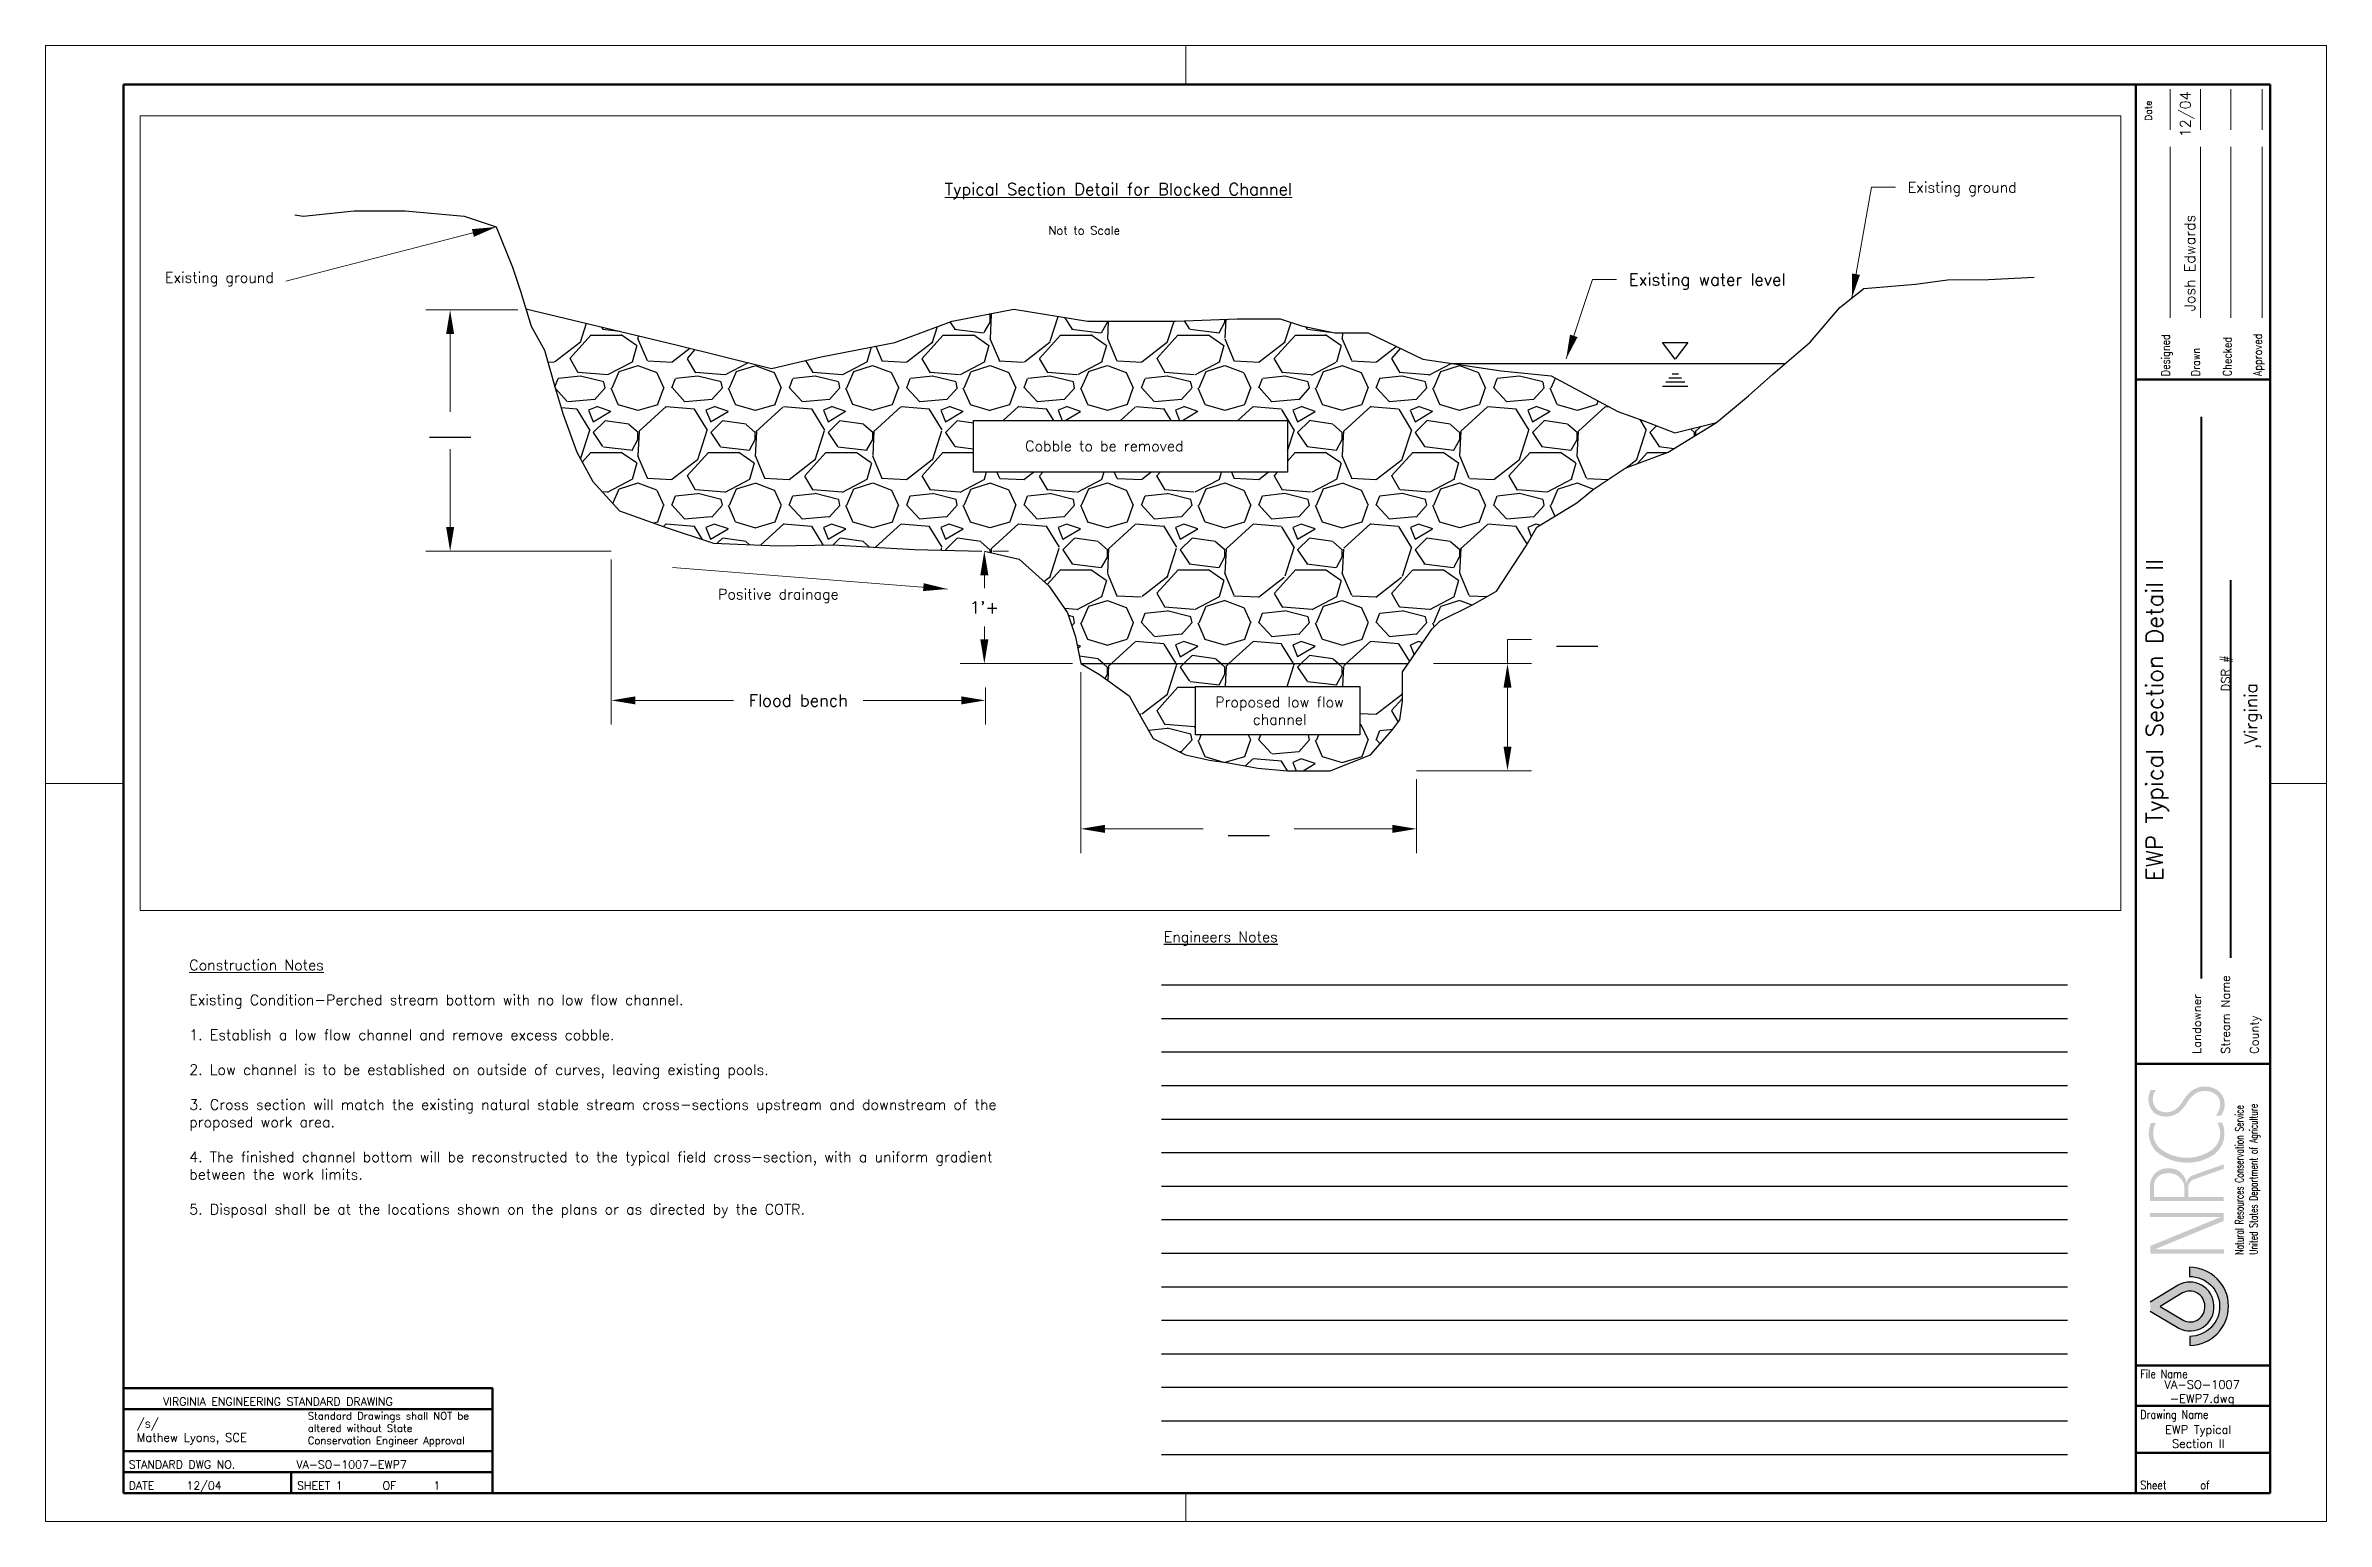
# Paper-space layout '11x17' of a CAD drawing. Header units: feet, sheet in inches. Extents: x -0.1 to 16.9, y -0.1 to 10.9.
# The model-space entities are those that its viewports show. They can reach past a viewport. Long polylines and large blocks are cut down to what shows.
import ezdxf

# ---------------------------------------------------------------- set-up
doc = ezdxf.new("R2010")
doc.units = ezdxf.units.FT
doc.header["$MEASUREMENT"] = 0
doc.linetypes.add('HIDDEN', pattern=[0.375, 0.25, -0.125])
for name, color, linetype in [('1.Text.Note', 7, 'Continuous'), ('2.Misc.Scale', 7, 'Continuous'), ('Cobbles', 3, 'Continuous'), ('Note Lines', 253, 'Continuous'), ('water', 5, 'Continuous')]:
    doc.layers.add(name, color=color, linetype=linetype)
for name, color, linetype, lineweight in [('2.Tblk.Text.User', 7, 'Continuous', 18), ('4.Tblk.Brdr.Line', 7, 'Continuous', 50), ('4.Tblk.logo', 7, 'Continuous', 20), ('4.Tblk.Text', 7, 'Continuous', 18)]:
    doc.layers.add(name, color=color, linetype=linetype, lineweight=lineweight)
doc.layers.add('2.Vprt', color=4, linetype='Continuous', plot=False)
doc.layers.add('text box', color=2, linetype='Continuous', plot=False)
doc.layers.add('2.X510.11x17.trimline', color=6, linetype='Continuous', lineweight=0, plot=False)
doc.styles.add('001xB.NoteA', font='romans.shx', dxfattribs={"height": 0.063})
doc.styles.add('001xB.SUBTITLE', font='romans.shx', dxfattribs={"height": 0.094})
doc.styles.add('Notes_Dimensions', font='romans.shx', dxfattribs={"height": 0.09})
doc.styles.get("Standard").update_dxf_attribs({"font": 'romans.shx'})
doc.styles.add('Title Block Notes', font='romans.shx', dxfattribs={"height": 0.12})
doc.dimstyles.get("Standard").update_dxf_attribs({"dimtxt": 11.9925, "dimasz": 0.18, "dimexe": 0.18, "dimexo": 0.0625, "dimgap": 0.09, "dimtad": 0, "dimtih": 1, "dimtoh": 1, "dimzin": 0, "dimdsep": 46, "dimtxsty": 'Notes_Dimensions', "dimcen": 0.09, "dimclrd": 256, "dimclre": 256, "dimclrt": 256, "dimadec": 0, "dimazin": 0, "dimtfac": 1, "dimtofl": 0, "dimtmove": 0, "dimatfit": 3, "dimfxl": 0, "dimtolj": 1, "dimtzin": 0, "dimlwd": -1, "dimlwe": -1, "dimarcsym": 0})
pattern_1 = [(228.0128, (2.52, 3.5), (-27.99999381255357, -31.50000469562536), [0.470876, -46.61680800000001]), (184.9697, (2.205, 3.15), (42.00000368031172, 3.499969574524681), [0.8080379999999999, -79.99573749999999]), (132.5104, (1.4, 3.08), (34.99996751421384, -38.5000303585492), [0.5697580000000001, -56.406112]), (267.2737, (0.035, 2.205), (3.499986062045166, 70.00000103240714), [0.7358330000000001, -72.847453]), (292.8337, (0, 1.47), (-17.50003466902999, 41.99998744122222), [0.7215425, -71.4328055]), (357.2737, (0.28, 0.805), (-70.00000103240714, 3.49998606204517), [0.7358330000000001, -72.847453]), (37.6942, (1.015, 0.77), (-45.50002570966291, -34.99996641806185), [0.9731014999999998, -96.3369715]), (72.2553, (1.785, 1.365), (24.50003766946893, 76.99998680933716), [0.918708, -90.9521235]), (121.4296, (2.065, 2.24), (-28.00002881961728, 45.49998262772399), [0.738325, -73.0942555]), (175.2364, (1.68, 2.87), (38.50000331211854, -3.499970364314412), [0.8429120000000001, -41.3026705]), (222.3974, (0.84, 2.94), (-42.00002572875632, -38.49997228704942), [1.090068, -107.9168125]), (138.8141, (3.5, 2.17), (-24.50001031382, 20.99999059669965), [0.3720535, -36.833454]), (171.4692, (3.22, 2.415), (45.49999399685295, -7.000027685139266), [0.7078295, -70.0752885]), (225, (2.52, 2.52), (-3.885780586188048e-16, -3.500001083071333), [0.4949735, -4.454772]), (203.1986, (2.275, 2.94), (17.49999905733476, 7.000004638426988), [0.266553, -26.3886525]), (291.8014, (2.03, 2.835), (-3.49999968675227, 10.5000009555377), [0.3769605, -18.471117]), (30.9638, (2.17, 2.485), (10.49999307800799, 7.000008692392564), [0.6122515, -19.7960805]), (161.5651, (2.695, 2.8), (7.000001521075367, -3.499994411279477), [0.4427185000000001, -10.6252545]), (16.38950000000001, (0, 2.835), (35.00000769444186, 10.4999744843629), [0.6202, -61.3999575]), (70.3462, (0.5950000000000001, 3.01), (-13.99998336580111, -38.50000747462178), [0.5203135, -51.51092799999999]), (293.1986, (2.695, 3.5), (-7.000004638426988, 17.49999905733476), [0.5331025, -26.122103]), (343.6105, (2.905, 3.01), (-35.00000769444185, 10.49997448436291), [0.6202, -61.3999575]), (339.444, (0, 0.665), (-17.50000645589848, 6.999985987475545), [0.5980800000000001, -29.305934]), (294.7751, (0.56, 0.455), (-17.49997266235809, 38.50001197643691), [0.501123, -49.6112505]), (66.80140000000002, (2.73, 0), (7.000004638426992, 17.49999905733476), [0.5331025, -26.122103]), (17.354, (2.94, 0.49), (-45.50000706683892, -13.99998075790691), [0.5867085, -58.08398399999999]), (69.444, (1.015, 0), (-6.999985987475553, -17.50000645589848), [0.29904, -29.604974]), (101.3099, (2.52, 0), (-3.499991712565619, 14.00000263280833), [0.178465, -17.6681015]), (165.9638, (2.485, 0.175), (10.50000191096409, -3.49999320076436), [0.7215425, -13.709325]), (186.009, (1.785, 0.35), (34.99999912817114, 3.499997611186445), [0.668675, -66.1987305]), (303.6901, (2.17, 2.17), (-3.500004670775168, 6.999998452199062), [0.5047769999999999, -12.1146515]), (353.1572, (2.45, 1.75), (59.49999777917492, -7.000027992736664), [0.881279, -87.2464705]), (60.94540000000001, (3.325, 1.645), (-14.00000009519748, -24.5000013459939), [0.3603459999999999, -35.674359]), (90, (3.5, 1.96), (-3.5, 3.5), [0.21, -3.29]), (120.2564, (1.715, 0.455), (13.99998210380943, -24.50000859549157), [0.4862339999999999, -48.13732]), (48.01280000000001, (1.47, 0.875), (27.99999381255356, 31.50000469562537), [0.9417519999999999, -46.14593199999999]), (0, (2.1, 1.575), (3.5, 3.5), [0.91, -2.59]), (325.3048, (3.01, 1.575), (-34.99997990645634, 24.5000301335806), [0.553399, -54.786459]), (254.0546, (3.465, 1.26), (-3.499999612537334, -14.00000044328253), [0.509607, -24.970778]), (207.646, (3.325, 0.77), (-66.49998532512856, -35.00002699609212), [0.8297275, -82.143159]), (175.4261, (2.59, 0.385), (-45.50000195409247, 3.499981804063794), [0.8777965, -86.901759])]

# ---------------------------------------------------------------- blocks, each defined once
blk = doc.blocks.new('*D0')
at = {"layer": '2.Tblk.Text.User'}
for p, q in [((4.091041845591047, 7.044531643104717), (4.091041845591047, 5.814417389733524)), ((4.271041845591046, 5.994417389733524), (5.002409823180868, 5.994417389733524)), ((6.69977780077069, 5.994417389733524), (5.968409823180868, 5.994417389733524)), ((6.87977780077069, 6.09041035231964), (6.87977780077069, 5.814417389733524))]:
    blk.add_line(p, q, dxfattribs=at)
for points in [[(4.271041845591046, 6.024417389733524), (4.271041845591046, 5.964417389733524), (4.091041845591047, 5.994417389733524)], [(6.69977780077069, 6.024417389733524), (6.69977780077069, 5.964417389733524), (6.87977780077069, 5.994417389733524)]]:
    blk.add_solid(points, dxfattribs=at)
at = {"layer": 'Defpoints', "color": 0}
for p in [(4.091041845591047, 7.107031643104717), (6.87977780077069, 6.15291035231964), (6.87977780077069, 5.994417389733524)]:
    blk.add_point(p, dxfattribs=at)
at = {"layer": '2.Tblk.Text.User', "insert": (5.485409823180868, 5.994417389733524), "char_height": 0.09, "attachment_point": 5, "style": 'Notes_Dimensions'}
blk.add_mtext('\\A1;Flood bench', dxfattribs=at)
blk = doc.blocks.new('*D1')
at = {"layer": '2.Tblk.Text.User'}
for p, q in [((7.591414619472395, 6.205863323041107), (7.591414619472395, 4.85690748254444)), ((10.0936549046953, 5.407131697896732), (10.0936549046953, 4.85690748254444)), ((7.771414619472394, 5.036907482544439), (8.503963333512417, 5.036907482544439)), ((9.913654904695298, 5.036907482544439), (9.181106190655274, 5.036907482544439))]:
    blk.add_line(p, q, dxfattribs=at)
for points in [[(7.771414619472394, 5.06690748254444), (7.771414619472394, 5.006907482544439), (7.591414619472395, 5.036907482544439)], [(9.913654904695298, 5.06690748254444), (9.913654904695298, 5.006907482544439), (10.0936549046953, 5.036907482544439)]]:
    blk.add_solid(points, dxfattribs=at)
at = {"layer": 'Defpoints', "color": 0}
for p in [(7.591414619472395, 6.268363323041107), (10.0936549046953, 5.469631697896732), (10.0936549046953, 5.036907482544439)]:
    blk.add_point(p, dxfattribs=at)
at = {"layer": '2.Tblk.Text.User', "insert": (8.842534762083845, 5.036907482544439), "char_height": 0.09, "attachment_point": 5, "style": 'Notes_Dimensions'}
blk.add_mtext('\\A1;_____', dxfattribs=at)
blk = doc.blocks.new('*D2')
at = {"layer": '2.Tblk.Text.User'}
for p, q in [((10.77134960936051, 6.268363323041079), (10.77134960936051, 6.448363323041079)), ((10.77134960936051, 6.448363323041079), (10.95134960936051, 6.448363323041079)), ((10.2186549046953, 6.268363323041079), (10.95134960936051, 6.268363323041079)), ((10.77134960936051, 5.649631697896732), (10.77134960936051, 6.088363323041079)), ((10.0936549046953, 5.469631697896732), (10.95134960936051, 5.469631697896732))]:
    blk.add_line(p, q, dxfattribs=at)
for points in [[(10.74134960936051, 6.088363323041079), (10.80134960936051, 6.088363323041079), (10.77134960936051, 6.268363323041079)], [(10.74134960936051, 5.649631697896732), (10.80134960936051, 5.649631697896732), (10.77134960936051, 5.469631697896732)]]:
    blk.add_solid(points, dxfattribs=at)
at = {"layer": 'Defpoints', "color": 0}
for p in [(10.1561549046953, 6.268363323041079), (10.77134960936051, 6.268363323041079), (10.0311549046953, 5.469631697896732)]:
    blk.add_point(p, dxfattribs=at)
at = {"layer": '2.Tblk.Text.User', "insert": (11.28992103793194, 6.448363323041081), "char_height": 0.09, "attachment_point": 5, "style": 'Notes_Dimensions'}
blk.add_mtext('\\A1;_____', dxfattribs=at)
blk = doc.blocks.new('*D3')
at = {"layer": '2.Tblk.Text.User'}
for p, q in [((3.394376861263094, 8.904738109870664), (2.710069671380694, 8.904738109870664)), ((2.890069671380694, 8.724738109870664), (2.890069671380694, 8.145170590773406)), ((2.890069671380694, 7.287031643104717), (2.890069671380694, 7.866599162201976)), ((4.091041845591047, 7.107031643104717), (2.710069671380694, 7.107031643104717))]:
    blk.add_line(p, q, dxfattribs=at)
for points in [[(2.860069671380694, 8.724738109870664), (2.920069671380694, 8.724738109870664), (2.890069671380694, 8.904738109870664)], [(2.860069671380694, 7.287031643104717), (2.920069671380694, 7.287031643104717), (2.890069671380694, 7.107031643104717)]]:
    blk.add_solid(points, dxfattribs=at)
at = {"layer": 'Defpoints', "color": 0}
for p in [(3.456876861263094, 8.904738109870664), (2.890069671380694, 7.107031643104717), (4.153541845591047, 7.107031643104717)]:
    blk.add_point(p, dxfattribs=at)
at = {"layer": '2.Tblk.Text.User', "insert": (2.890069671380692, 8.005884876487691), "char_height": 0.09, "attachment_point": 5, "style": 'Notes_Dimensions'}
blk.add_mtext('\\A1;_____', dxfattribs=at)
blk = doc.blocks.new('*D4')
at = {"layer": '2.Tblk.Text.User'}
for p, q in [((6.934359720025487, 7.107031643104716), (7.051859720025488, 7.107031643104716)), ((6.871859720025489, 6.927031643104717), (6.871859720025489, 6.831268911644324)), ((6.871859720025489, 6.448363323041079), (6.871859720025489, 6.544126054501467)), ((7.528914619472383, 6.268363323041079), (6.691859720025489, 6.268363323041079))]:
    blk.add_line(p, q, dxfattribs=at)
for points in [[(6.841859720025488, 6.927031643104717), (6.901859720025489, 6.927031643104717), (6.871859720025489, 7.107031643104716)], [(6.841859720025488, 6.448363323041079), (6.901859720025489, 6.448363323041079), (6.871859720025489, 6.268363323041079)]]:
    blk.add_solid(points, dxfattribs=at)
at = {"layer": 'Defpoints', "color": 0}
for p in [(6.871859720025487, 7.107031643104716), (6.871859720025489, 7.107031643104716), (7.591414619472383, 6.268363323041079)]:
    blk.add_point(p, dxfattribs=at)
at = {"layer": '2.Tblk.Text.User', "insert": (6.871859720025487, 6.687697483072897), "char_height": 0.09, "attachment_point": 5, "style": 'Notes_Dimensions'}
blk.add_mtext("\\A1;1'+", dxfattribs=at)

msp = doc.modelspace()

# ---------------------------------------------------------------- hatches: boundary and pattern name
at = {"layer": 'Cobbles'}
h = msp.add_hatch(dxfattribs=at)
h.set_pattern_fill('GRAVEL', color=3, scale=3.5, style=0)
h.set_pattern_definition(pattern_1)
h.paths.add_polyline_path([(443.050311453691, 635.5134440241914), (440.4278148594536, 635.5134440241911), (438.2305878711889, 635.8674925152192), (436.3877525172647, 635.5134440241911), (434.6866736986649, 634.8761566984468), (432.4894467104028, 634.4512984463727), (431.0010027934641, 634.0972499553443), (428.1658712975663, 634.8053470421344), (423.6792694803771, 635.8838620542529), (423.8391712047713, 635.3646861535434), (424.2389240879348, 634.6458279135596), (424.5587246810804, 633.5276034795346), (424.798575839849, 632.7288710914412), (425.1983287230131, 631.6106466574099), (425.6780338961953, 630.7320416367083), (426.4775396625224, 629.8534366160068), (427.83669718076, 629.3741977893525), (429.2758069890243, 628.8949589626942), (431.1946191148245, 628.8150863300831), (432.8448292491274, 628.8448899011202), (433.8664872439836, 628.7858458203655), (435.2729305397713, 628.7088264696941), (437.3508112310292, 628.6553395493662), (438.3901681561261, 628.4157201360381), (439.2696233568292, 627.6169892634422), (439.8292779643869, 626.8182568753522), (440.0691291231562, 626.0993986353675), (440.2290308475506, 625.3006662472776), (449.9879920519592, 625.3006662472776), (450.7025495328939, 626.3390180486956), (450.9424006916637, 626.5786374620243), (451.9018081823861, 627.0578762886804), (452.6213616586936, 627.4572424827255), (453.5008168593969, 628.8150863300838), (453.8206203081843, 629.3741977893508), (455.0198789576754, 630.09305754483), (455.4995812752144, 630.4924222233803), (456.4589887659355, 631.1314078307533), (457.7381968498021, 631.6106466574097), (459.1773066580624, 632.4892516781114), (457.9347514124672, 632.1853879781115), (457.0133338341831, 632.5394364691404), (456.2336725938673, 632.8226753038563), (454.2490807046194, 633.884820881675), (452.7606365903272, 634.0264402990333), (450.4216530667409, 634.380488790061), (448.79145261448, 635.1593955331634), (447.7991564725023, 635.1593955331634), (446.8068605278792, 635.3718246068329), (446.1689560202416, 635.5842536805026), (444.8931468076152, 635.5842536805026)])
h.paths.add_polyline_path([(437.031904038804, 631.0081694820292), (437.031904038804, 632.551597007486), (446.3897196972774, 632.5515970074858), (446.3897196972774, 631.0081694820291)], flags=16)
at = {"layer": 'water'}
h = msp.add_hatch(dxfattribs=at)
h.set_pattern_fill('GRAVEL', color=256, scale=3.5, style=0)
h.set_pattern_definition(pattern_1)
h.paths.add_polyline_path([(440.2290308475505, 625.3006662472774), (440.7886825994651, 624.9811742013385), (441.6681406558106, 624.3421885939649), (442.0678906833322, 623.6233303539755), (442.3876941321198, 623.064217379218), (443.3471016228403, 622.584978552562), (444.066655099151, 622.4252332873396), (444.626309706709, 622.3453591392338), (445.5057649074084, 622.1856123585166), (446.3852201081118, 622.1057397259057), (447.664428191979, 622.1057397259057), (448.8636868414699, 622.5849785525619), (449.5032908834035, 623.3038367925465), (449.7431420421728, 623.6233303539805), (449.8230943321911, 624.1824418132481), (449.8230943321911, 625.0610468339491), (449.9879920519593, 625.3006662472775)])
h.paths.add_polyline_path([(448.5423878733682, 624.6159338834915), (448.5423878733682, 623.1807764825256), (443.643025211958, 623.1807764825256), (443.6430252119581, 624.6159338834914)], flags=16)

# ---------------------------------------------------------------- linework, layer by layer
at = {"linetype": 'HIDDEN', "ltscale": 0.5}
msp.add_lwpolyline([(416.7922482612856, 638.685102000677), (417.0433750466329, 638.6394868230212), (418.5624342892685, 638.7992320882437), (420.0814963875475, 638.7992320882437), (421.840406788953, 638.6394868230212), (422.7998142796743, 638.3199932615872), (423.2795165972136, 637.1218961949465), (423.519367755983, 636.4030379549621), (423.8391712047712, 635.3646861535436), (424.2389240879349, 634.6458279135592), (424.5587246810798, 633.5276034795296), (424.7985758398497, 632.7288710914394), (425.1983287230129, 631.6106466574098), (425.678033896195, 630.7320416367085), (426.4775396625225, 629.8534366160069), (427.8366971807642, 629.3741977893507), (429.2758069890248, 628.8949589626942), (431.1946191148242, 628.8150863300831), (432.844829249126, 628.8448899011203), (433.8664872440181, 628.7858458203639), (435.2729305397712, 628.7088264696943), (437.3508112310298, 628.6553395493662), (438.3901681561262, 628.415720136038), (439.2696233568292, 627.6169892634424), (439.8292779643868, 626.8182568753522), (440.0691291231562, 626.0993986353677), (440.2290308475505, 625.3006662472775), (440.7886825994653, 624.9811742013381), (441.6681406558106, 624.3421885939648), (442.0678906833315, 623.6233303539804), (442.3876941321197, 623.0642173792181), (443.3471016228406, 622.5849785525619), (444.0666550991497, 622.4252332873397), (444.6263097067073, 622.3453591392337), (445.5057649074099, 622.1856123585168), (446.3852201081128, 622.1057397259057), (447.6644281919791, 622.1057397259057), (448.8636868414698, 622.5849785525619), (449.5032908834034, 623.3038367925463), (449.7431420421728, 623.6233303539804), (449.8230943321911, 624.1824418132479), (449.8230943321911, 625.0610468339493), (450.7025495328941, 626.339018048696), (450.9424006916635, 626.578637462024), (451.9018081823849, 627.0578762886802), (452.6213616586935, 627.4572424827255), (453.5008168593965, 628.8150863300831), (453.8206203081842, 629.3741977893507), (455.0198789576754, 630.0930575448298), (455.4995812752142, 630.4924222233802), (456.4589887659355, 631.1314078307536), (457.7381968498023, 631.6106466574098), (459.1773066580624, 632.4892516781111), (460.1367112931409, 633.2879840662016), (460.8562676250924, 633.9269696735747), (461.9755739845647, 634.8854473268874), (462.8550291852677, 635.9237976128112), (463.5745855172192, 636.4829105875732), (465.1151973533489, 636.6106898055475), (466.0700011352225, 636.7422586535936), (467.2881990821388, 636.7587047669311), (468.6545561472819, 636.8244892202811)], dxfattribs=at)
at = {"layer": 'Cobbles', "color": 3}
msp.add_lwpolyline([(423.6792694803771, 635.8838620542529), (428.1658712975628, 634.8053470421356), (431.0010027934641, 634.0972499553444), (432.4894467104004, 634.4512984463722), (434.6866736986652, 634.876156698447), (436.3877525172647, 635.5134440241912), (438.2305878711887, 635.867492515219), (440.4278148594535, 635.5134440241912), (443.0503114536916, 635.5134440241912), (444.8931468076156, 635.5842536805026), (446.1689560202418, 635.5842536805026), (446.8068605278784, 635.371824606833), (447.7991564725025, 635.1593955331634), (448.7914526144799, 635.1593955331634), (450.4216530667406, 634.3804887900609), (452.7606365903299, 634.0264402990331), (454.2490807046192, 633.8848208816748), (456.2336725938677, 632.8226753038558), (457.0133338341818, 632.5394364691393), (457.9347514124673, 632.1853879781115), (459.1773066580624, 632.4892516781111)], dxfattribs=at)
at = {"layer": 'text box'}
for points in [[(437.031904038804, 632.551597007486), (446.3897196972774, 632.551597007486), (446.3897196972774, 631.0081694820291), (437.031904038804, 631.0081694820291)], [(443.643025211958, 624.6159338834915), (448.5423878733682, 624.6159338834915), (448.5423878733682, 623.1807764825256), (443.643025211958, 623.1807764825256)]]:
    msp.add_lwpolyline(points, close=True, dxfattribs=at)
at = {"layer": 'water'}
for p, q in [((451.2834129884744, 634.2500454599386), (461.2335542326819, 634.2500454599386)), ((457.7630937129835, 633.8240762846614), (458.1407509155976, 633.8240762846614)), ((457.8553995283777, 633.9458264300423), (458.0484450649368, 633.9458264300423)), ((457.5742651477486, 633.5750139133336), (458.3295795529766, 633.5750139133336)), ((457.6726185319562, 633.7047407217133), (458.231226131192, 633.7047407217133))]:
    msp.add_line(p, q, dxfattribs=at)
at = {"layer": 'water', "color": 5}
msp.add_line((440.2290308475505, 625.3006662472775), (449.9879920519592, 625.3006662472775), dxfattribs=at)
at = {"layer": 'water'}
msp.add_lwpolyline([(457.5742651477486, 634.8750362442318), (458.3295795529766, 634.8750362442318), (457.9519222782184, 634.3769115015762), (457.5742651477486, 634.8750362442318)], dxfattribs=at)

psp = doc.layouts.new('11x17')

# ---------------------------------------------------------------- hatches: boundary and pattern name
at = {"layer": '4.Tblk.logo', "lineweight": 20}
h = psp.add_hatch(color=256, dxfattribs=at)
h.paths.add_polyline_path([(16.11273526928587, 1.870940700035412), (16.11273526928587, 1.901758192036482), (15.59372674642219, 1.901758192036482), (16.10980302065819, 2.11454560260789), (16.10980302065819, 2.174713069891993), (15.56147198286413, 2.174713069891993), (15.56147198286413, 2.143895595844825), (16.08927725161088, 2.143895595844825), (15.56293810717797, 1.928173169791194), (15.56293810717797, 1.870940700035412)])
h.paths.add_polyline_path([(16.10875555295501, 2.264032534690493), (16.10875555295501, 2.292962065302689), (15.8452777452507, 2.292962065302689), (15.8452777452507, 2.372518265509264, -0.2909195284243397), (15.89296678576736, 2.426761139895603), (16.10875555295501, 2.502865327188672), (16.10875555295501, 2.535900249417111), (15.88101122785779, 2.455290244446942, 0.2535773356881624), (15.83531918500914, 2.40987299168841), (15.83271270683072, 2.391464319584117, 0.4020052294611631), (15.70216835020451, 2.506443430414052, 0.4227135857037471), (15.56080053533079, 2.384415675507761), (15.56080053533079, 2.264032534690493)])
h.paths.add_polyline_path([(15.8158178748868, 2.293415742661423), (15.8158178748868, 2.373461151015178, 0.4195188246587601), (15.68413714723559, 2.469154541223887, 0.4466814153464093), (15.58913461836457, 2.366239011067947), (15.58913461836457, 2.293415742661423)], flags=16)
h.paths.add_polyline_path([(16.04201702060284, 2.612497788841637, 0.3448591340221707), (16.0982675042795, 2.846468820653563), (16.06201719809522, 2.846468820653563, -0.416699506186028), (16.00680550010456, 2.63476386928653, -0.3074113279221537), (15.64140561493854, 2.649192301629554, -0.3717730025601387), (15.60460074848852, 2.844837474504246), (15.56685507841308, 2.844837474504246, 0.297908916092236), (15.60326322118163, 2.634719931507703, 0.3415991672635696)])
h.paths.add_polyline_path([(15.61161140354525, 2.946615388801661, -0.3652993477588803), (15.60326562753452, 3.090101102939215), (15.56551995745908, 3.090101102939215, 0.3342154096734312), (15.59023080660642, 2.920628009698021, 0.3549836583971578), (15.78575108214335, 2.932084873526918, 0.0684937296960168), (15.82951052391707, 2.985239045739078, -0.05167385557958963), (15.87481394859734, 3.044188699289208, -0.1124011771345428), (15.92011738282876, 3.074419277963379, -0.2241067274826346), (16.03866136843102, 3.065350093588798, -0.261746780318118), (16.08320974415178, 2.99128516865548, -0.1861403369734101), (16.05074228549956, 2.89908187497295), (16.088487955575, 2.89908187497295, 0.1836176790238476), (16.11628135058625, 2.992260998478905, 0.261746780318136), (16.05502310530343, 3.094107300729235, 0.2241067274826459), (15.90832058641714, 3.105330748171426, 0.112401177134577), (15.85079783348811, 3.066946326825054, 0.05167385557957647), (15.80133831659719, 3.002588689272187, -0.06486815243433695), (15.765625656739, 2.958565003229239, -0.3598674709814251)])
at = {"layer": '4.Tblk.logo', "lineweight": 30}
h = psp.add_hatch(color=256, dxfattribs=at)
edge = h.paths.add_edge_path()
edge.add_arc((15.85436981252135, 1.478075683729415), 0.2909783258605584, 270.6241969356223, 449.838363132875)
edge.add_line((15.85519068908517, 1.769052851703606), (15.85519068908517, 1.7008661447178))
edge.add_arc((15.8561560478696, 1.4774948185559), 0.2233734121799382, -89.6450743793165, 90.24761745680712, ccw=False)
edge.add_line((15.85753975257859, 1.25412569215257), (15.85753975257859, 1.187114625165478))
h = psp.add_hatch(color=256, dxfattribs=at)
edge = h.paths.add_edge_path(flags=16)
edge.add_line((15.63599574401516, 1.47551631131131), (15.80768464906265, 1.374697779921576))
edge.add_arc((15.85961799301406, 1.471534932638668), 0.1098840587179425, 241.7955341824036, 365.0694461726389)
edge.add_arc((15.8569848181708, 1.479169801248213), 0.1121066049397113, 1.060471295289722, 118.7246599001055)
edge.add_line((15.80310627469561, 1.577480499669598), (15.63599574401516, 1.47551631131131))
edge = h.paths.add_edge_path()
edge.add_line((15.56181950233072, 1.440749244392791), (15.56181950233072, 1.509377464746706))
edge.add_line((15.56181950233072, 1.509377464746706), (15.76911088342366, 1.635858407274661))
edge.add_arc((15.8569848181708, 1.479169801248211), 0.1796472868329962, 1.8128112037867936, 119.2845329873663, ccw=False)
edge.add_arc((15.85961799301406, 1.471534932638666), 0.1774247406112285, -118.67693267372408, 4.30479088013459, ccw=False)
edge.add_line((15.77447712617529, 1.315873211670073), (15.56181950233072, 1.440749244392791))

# ---------------------------------------------------------------- linework, layer by layer
at = {"layer": '1.Text.Note', "lineweight": 40}
for p, q in [((15.94499187561679, 3.920942958020049), (15.94499187561679, 8.108221748143055)), ((16.16265418971264, 4.075652035904401), (16.16265418971264, 6.889527873083235))]:
    psp.add_line(p, q, dxfattribs=at)
at = {"layer": '2.X510.11x17.trimline'}
for p, q in [((8.375000841076083, 10.58628418881987), (8.375000841076083, 10.87499980260875)), ((-0.1249995464379836, 5.374999899336732), (0.4557399164271763, 5.374999899336732)), ((16.45573991642718, 5.374999899336732), (16.87500122859015, 5.374999899336732)), ((8.375000841076083, 0.08628418881987449), (8.375000841076083, -0.1250000039352841))]:
    psp.add_line(p, q, dxfattribs=at)
psp.add_lwpolyline([(-0.1249995464379836, 10.87499980260875), (16.87500122859015, 10.87499980260875), (16.87500122859015, -0.1250000039352841), (-0.1249995464379836, -0.1250000039352841)], close=True, dxfattribs=at)
at = {"layer": '4.Tblk.Brdr.Line'}
for p, q in [((0.4557399164271736, 0.08628418881988154), (0.4557399164271789, 10.58628418881988)), ((0.4557399164271789, 10.58628418881988), (16.45573991642718, 10.58628418881987)), ((16.45573991642718, 10.58628418881987), (16.45573991642717, 0.08628418881986732)), ((16.45573991642717, 8.386062104044942), (15.45573991642717, 8.386062104044942)), ((16.45573991642718, 3.28628418881987), (15.45573991642717, 3.28628418881987)), ((16.45573991642717, 1.03628418881987), (15.45573991642717, 1.03628418881987)), ((16.45573991642717, 0.736284188819873), (15.45573991642717, 0.736284188819873)), ((16.45573991642717, 0.3862841888198645), (15.45573991642717, 0.3862841888198645))]:
    psp.add_line(p, q, dxfattribs=at)
at = {"layer": '4.Tblk.Brdr.Line', "color": 0}
psp.add_line((16.45573991642717, 0.08628418881986732), (0.4557399164271736, 0.08628418881988154), dxfattribs=at)
at = {"layer": '4.Tblk.Brdr.Line'}
for points in [[(15.45573991642718, 10.58628418881987), (15.45573991642717, 0.08628418881986732)], [(3.205739916427172, 0.7112841888198815), (0.4557399164271718, 0.7112841888198815)], [(3.205739916427172, 0.3987841888198815), (0.4557399164271718, 0.3987841888198815)], [(3.205739916427172, 0.2425341888198815), (0.4557399164271718, 0.2425341888198815)], [(1.705739916427172, 0.2425341888198815), (1.705739916427172, 0.08628418881988154)]]:
    psp.add_lwpolyline(points, dxfattribs=at)
psp.add_lwpolyline([(0.4557399164271718, 0.08628418881988154), (3.205739916427172, 0.08628418881988154), (3.205739916427172, 0.8675341888198815), (0.4557399164271718, 0.8675341888198815)], close=True, dxfattribs=at)
at = {"layer": '4.Tblk.logo', "lineweight": 30}
psp.add_lwpolyline([(15.85753975257859, 1.187114625165478, 0.9931657133227865), (15.85519068908517, 1.769052851703606), (15.85519068908517, 1.7008661447178, -0.9990639977997765), (15.85753975257859, 1.25412569215257), (15.85753975257859, 1.187114625165478)], format="xyb", close=True, dxfattribs=at)
for points in [[(15.56181950233072, 1.440749244392791), (15.77447712617529, 1.315873211670073, 0.5948295144615369), (16.03654219369377, 1.484852807649581, 0.5627338440588167), (15.76911088342366, 1.635858407274661), (15.56181950233072, 1.509377464746706)], [(15.63599574401516, 1.47551631131131), (15.80768464906265, 1.374697779921576, 0.596556830185391), (15.96907222133548, 1.48124463206193, 0.5638400993871066), (15.80310627469561, 1.577480499669598), (15.63599574401516, 1.47551631131131)]]:
    psp.add_lwpolyline(points, format="xyb", dxfattribs=at)
at = {"layer": '4.Tblk.Text'}
for p, q in [((15.71039575443988, 10.24801467592141), (15.71039575443988, 10.54974319964379)), ((15.93712037907367, 10.24801467592141), (15.93712037907367, 10.54974319964379)), ((16.16384309635882, 10.24801467592141), (16.16384309635882, 10.54974319964379)), ((16.39612382755999, 10.24801467592141), (16.39612382755999, 10.54974319964379)), ((15.71039575443988, 8.845662552653348), (15.71039575443988, 10.12088819199661)), ((15.93712037907367, 10.12088819199661), (15.93712037907367, 8.845662552653346)), ((16.16384309635882, 10.12088819199661), (16.16384309635882, 8.845662552653346)), ((16.39612382755999, 8.845662552653346), (16.39612382755999, 10.12088819199661))]:
    psp.add_line(p, q, dxfattribs=at)
at = {"layer": 'Note Lines'}
for p, q in [((8.191683057604621, 3.874246064040336), (14.94447082912504, 3.874246064040336)), ((8.191683057604621, 3.624246064040336), (14.94447082912504, 3.624246064040336)), ((8.191683057604621, 3.374246064040336), (14.94447082912504, 3.374246064040336)), ((8.191683057604621, 3.124246064040336), (14.94447082912504, 3.124246064040336)), ((8.191683057604621, 2.874246064040336), (14.94447082912504, 2.874246064040336)), ((8.191683057604621, 2.624246064040336), (14.94447082912504, 2.624246064040336)), ((8.191683057604621, 2.374246064040336), (14.94447082912504, 2.374246064040336)), ((8.191683057604621, 2.124246064040336), (14.94447082912504, 2.124246064040336)), ((8.191683057604621, 1.874246064040336), (14.94447082912504, 1.874246064040336)), ((8.191683057604621, 1.624246064040336), (14.94447082912504, 1.624246064040336)), ((8.191683057604621, 1.374246064040336), (14.94447082912504, 1.374246064040336)), ((8.191683057604621, 1.124246064040336), (14.94447082912504, 1.124246064040336)), ((8.191683057604621, 0.874246064040336), (14.94447082912504, 0.874246064040336)), ((8.191683057604621, 0.624246064040336), (14.94447082912504, 0.624246064040336)), ((8.191683057604621, 0.374246064040336), (14.94447082912504, 0.374246064040336))]:
    psp.add_line(p, q, dxfattribs=at)

# ---------------------------------------------------------------- texts
at = {"style": 'Notes_Dimensions'}
for s, insert, char_height, width, attachment_point in [('{\\LEngineers Notes}', (8.209378094524382, 4.271522647094629), 0.078, 1.212034734095276, 1), ('/s/\\PMathew Lyons, SCE', (0.5540196382430267, 0.5423656973775977), 0.063, 1.06554934248057, 4)]:
    psp.add_mtext(s, dxfattribs=dict(at, insert=insert, char_height=char_height, width=width, attachment_point=attachment_point))
at = {"layer": '1.Text.Note'}
for s, insert, char_height, width, attachment_point, rotation, style in [('Stream Name                                                 DSR #              ', (16.1756681848698, 3.359311983145055), 0.063, 4.751972205674819, 7, 89.99999999999993, '001xB.NoteA'), ('                                 ,Virginia', (16.38994790498743, 3.50485698150808), 0.094, 4.751972205674818, 7, 89.99999999999997, '001xB.SUBTITLE'), ('Landowner', (15.87738846475218, 3.359311983145055), 0.063, 4.745210148568081, 1, 90, '001xB.NoteA'), ('County', (16.38994790498743, 3.359311983145059), 0.063, 4.706780960931145, 7, 89.99999999999999, '001xB.NoteA')]:
    psp.add_mtext(s, dxfattribs=dict(at, insert=insert, char_height=char_height, width=width, attachment_point=attachment_point, rotation=rotation, style=style))
at = {"layer": '2.Misc.Scale', "insert": (15.61422933580037, 5.847781730878996), "char_height": 0.06, "width": 2.777119601991955, "attachment_point": 5, "rotation": 90, "style": 'Title Block Notes'}
psp.add_mtext('{\\H2.083x;EWP Typical Section Detail II}', dxfattribs=at)
at = {"layer": '2.Tblk.Text.User', "char_height": 0.078, "attachment_point": 1, "rotation": 90, "style": 'Notes_Dimensions'}
for s, insert, width in [('12/04', (15.78427138781556, 10.19250566396369), 0.5937256236997541), ('Josh Edwards', (15.81840458485187, 8.89509610460104), 2.732919637840908)]:
    psp.add_mtext(s, dxfattribs=dict(at, insert=insert, width=width))
at = {"layer": '2.Tblk.Text.User', "style": 'Notes_Dimensions'}
for s, insert, char_height, attachment_point in [('Existing ground', (13.75449773933081, 9.857883966637404), 0.078, 1), ('Existing ground', (1.57654515242951, 9.081181676231513), 0.078, 9), ('Existing water level', (11.67470609693564, 9.176175494439809), 0.09, 1)]:
    psp.add_mtext(s, dxfattribs=dict(at, insert=insert, char_height=char_height, attachment_point=attachment_point))
for s, insert, char_height, width, attachment_point in [('{\\LTypical Section Detail for Blocked Channel}', (7.87128712727047, 9.790156267323207), 0.09, 4.841244049730086, 5), ('Not to Scale', (7.350589461403935, 9.529083894560863), 0.0625, 1.147034167994171, 1), ('Positive drainage', (4.886898655059518, 6.82474423994632), 0.078, 1.333765803952105, 1), ('{\\H0.8667x;\\LConstruction Notes\\l\\P\\PExisting Condition-Perched stream bottom with no low flow channel.\\P\\P1. Establish a low flow channel and remove excess cobble.\\P\\P2\\Fromans.shx|c1;. \\Fromans.shx|c0;L\\Fromans.shx|c1;ow channel \\Fromans.shx|c0;is to be established \\Fromans.shx|c1;on outside of curves, leaving existing pools.\\P\\Fromans.shx|c0;\\P3. Cross section will match the existing natural stable stream cross-sections upstream and downstream of the proposed work area.\\P\\P4. The finished channel bottom will be reconstructed to the typical field cross-section, with a uniform gradient between the work limits.\\P\\P5. \\Fromans.shx|c1;Disposal shall be at the locations shown on the plans or as directed by the COTR.}', (0.945419157823693, 4.060992198709467), 0.09, 6.695192519227923, 1)]:
    psp.add_mtext(s, dxfattribs=dict(at, insert=insert, char_height=char_height, width=width, attachment_point=attachment_point))
at = {"layer": '2.Tblk.Text.User', "color": 1, "char_height": 0.078, "style": 'Notes_Dimensions'}
for s, insert, width, attachment_point in [('Cobble to be removed', (7.176328906979666, 7.929446903356467), 2.48200221616476, 1), ('Proposed low flow channel', (9.072550403064078, 5.917446694821098), 1.087629536679446, 5)]:
    psp.add_mtext(s, dxfattribs=dict(at, insert=insert, width=width, attachment_point=attachment_point))
at = {"layer": '2.Tblk.Text.User', "char_height": 0.0625, "attachment_point": 5}
for s, insert, width in [('VA-SO-1007\\P-EWP7.dwg', (15.94908443300696, 0.8322734995000638), 1.781524065606305), ('EWP Typical Section II', (15.91985599331091, 0.507080174018089), 0.7627161360699013)]:
    psp.add_mtext(s, dxfattribs=dict(at, insert=insert, width=width))
at = {"layer": '4.Tblk.logo', "width": 0.68}
for s, p in [('Natural Resources Conservation Service', (16.25642728556854, 1.862591369410513)), ('United States Department of Agriculture', (16.36168114681823, 1.862591369410513))]:
    psp.add_text(s, height=0.06058, rotation=90, dxfattribs=at).set_placement(p)
at = {"layer": '4.Tblk.Text', "style": 'Notes_Dimensions', "width": 0.84}
for s, p in [('Designed', (15.70732110844378, 8.410840470133818)), ('Checked', (16.16746705876116, 8.410840470133818)), ('Approved', (16.39409631596331, 8.410840470133818)), ('Drawn', (15.93284410343889, 8.410840470133818))]:
    psp.add_text(s, height=0.0625, rotation=90, dxfattribs=at).set_placement(p)
for s, p in [('File Name', (15.48728364811662, 0.9427451892623786)), ('Drawing Name', (15.48728364811662, 0.640552152714033)), ('Sheet      of', (15.48728364811662, 0.1147612019309854))]:
    psp.add_text(s, height=0.0625, dxfattribs=at).set_placement(p)
at = {"layer": '4.Tblk.Text', "style": 'Title Block Notes'}
for s, p in [('VIRGINIA ENGINEERING STANDARD DRAWING', (0.7500103204116861, 0.7377280299916222)), ('STANDARD DWG NO.', (0.4944528258292671, 0.2689780299916222)), ('DATE     12/04', (0.4944528258292671, 0.1117745637660228)), ('VA-SO-1007-EWP7', (1.744452825829267, 0.2689780299916222)), ('SHEET 1      OF      1', (1.748943474392394, 0.1117745637660228))]:
    psp.add_text(s, height=0.06, dxfattribs=at).set_placement(p)
at = {"layer": '4.Tblk.Text', "insert": (15.52453924263229, 10.31409705798705), "char_height": 0.05, "width": 0.1976407009715115, "attachment_point": 1, "rotation": 91, "style": 'Notes_Dimensions'}
psp.add_mtext('Date', dxfattribs=at)
at = {"layer": '4.Tblk.Text', "insert": (1.828842571791825, 0.6884698529928315), "char_height": 0.055, "width": 1.376897344635347, "attachment_point": 1, "style": 'Title Block Notes'}
psp.add_mtext('Standard Drawings shall NOT be altered without State Conservation Engineer Approval', dxfattribs=at)

# ---------------------------------------------------------------- dimensions: what is measured, and where the dimension line sits
at = {"layer": '2.Tblk.Text.User'}
for base, p1, p2, picture, middle in [((2.890069671380694, 7.107031643104717), (3.456876861263094, 8.904738109870664), (4.153541845591047, 7.107031643104717), '*D3', (2.890069671380692, 8.005884876487691)), ((10.77134960936051, 6.268363323041079), (10.0311549046953, 5.469631697896732), (10.1561549046953, 6.268363323041079), '*D2', (11.28992103793194, 6.448363323041081))]:
    dim = psp.add_linear_dim(base=base, p1=p1, p2=p2, angle=90, text='_____', dimstyle='Standard', dxfattribs=at)
    dim.commit()
    dim.dimension.update_dxf_attribs({"geometry": picture, "text_midpoint": middle})
dim = psp.add_linear_dim(base=(6.87977780077069, 5.994417389733524), p1=(4.091041845591047, 7.107031643104717), p2=(6.87977780077069, 6.15291035231964), text='Flood bench', dimstyle='Standard', override={"dimgap": 0.078}, dxfattribs=at)
dim.commit()
dim.dimension.update_dxf_attribs({"geometry": '*D0', "text_midpoint": (5.485409823180868, 5.994417389733524)})
dim = psp.add_linear_dim(base=(6.871859720025489, 7.107031643104716), p1=(7.591414619472383, 6.268363323041079), p2=(6.871859720025487, 7.107031643104716), angle=90, text="1'+", dimstyle='Standard', dxfattribs=at)
dim.commit()
dim.dimension.update_dxf_attribs({"geometry": '*D4', "text_midpoint": (6.871859720025487, 6.687697483072897), "dimtype": 160})
dim = psp.add_linear_dim(base=(10.0936549046953, 5.036907482544439), p1=(7.591414619472395, 6.268363323041107), p2=(10.0936549046953, 5.469631697896732), text='_____', dimstyle='Standard', dxfattribs=at)
dim.commit()
dim.dimension.update_dxf_attribs({"geometry": '*D1', "text_midpoint": (8.842534762083845, 5.036907482544439)})

# ---------------------------------------------------------------- leaders
at = {"layer": '2.Tblk.Text.User', "annotation_type": 0, "has_hookline": 1}
for points, hookline_direction, text_width in [([(13.33785870799442, 8.9940352685295), (13.48449773933081, 9.818883966637404), (13.66449773933081, 9.818883966637404)], 0, 0.891428571428571), ([(3.234110505863198, 9.523195055434176), (1.66654515242951, 9.120181676231512)], 1, 0.891428571428571), ([(11.20850273321274, 8.54052948568766), (11.40470609693564, 9.131175494439809), (11.58470609693564, 9.131175494439809)], 0, 1.307142857142856)]:
    psp.add_leader(points, dimstyle='Standard', override={"dimgap": 0.09, "dimtad": 0}, dxfattribs=dict(at, hookline_direction=hookline_direction, text_width=text_width))
at = {"layer": '2.Tblk.Text.User'}
psp.add_leader([(6.596836399559059, 6.824744264226325), (4.547035212926971, 6.983901076980583)], dimstyle='Standard', override={"dimgap": 0.09, "dimtad": 0}, dxfattribs=at)

# ---------------------------------------------------------------- viewports
at = {"layer": '2.Vprt'}
psp.add_viewport(center=(7.961414660954798, 7.389737407982528), size=(14.76474562895273, 5.923454619244634), view_center_point=(441.7090310231129, 629.7861626162374), view_height=23.69381863119168, dxfattribs=at)

doc.saveas('drawing.dxf')
